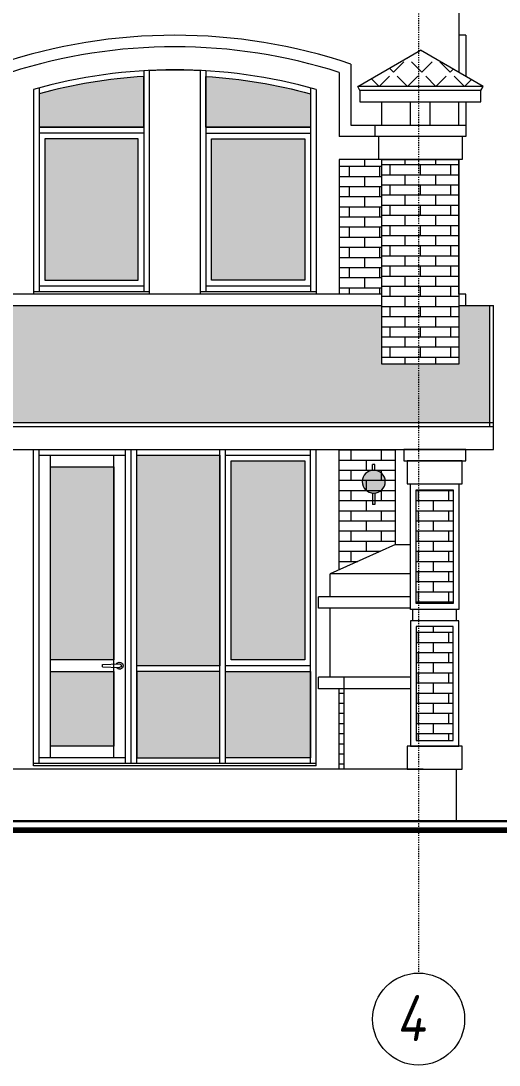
# Model space of a CAD drawing. Header units: millimetres. Extents: x 54 to 1314, y 20 to 614.
# Drawn here: x 207.1 to 248.7, y 128.6 to 219.4 of the extents above; entities that cross this region are included whole.
import ezdxf

# ---------------------------------------------------------------- set-up
doc = ezdxf.new("R2010")
doc.units = ezdxf.units.MM
doc.linetypes.add('CENTER2', pattern=[1.125, 0.75, -0.125, 0.125, -0.125])
for name, color, linetype, lineweight in [('A_ОКНА', 4, 'Continuous', 13), ('A_РАЗМ.ОСНОВНЫЕ', 4, 'Continuous', 13), ('A_УТЕП-ЛЬ', 41, 'Continuous', 15), ('A_ФАСАД', 30, 'Continuous', 15), ('А_КИРПИЧ ОБЛИЦ.', 250, 'Continuous', 30), ('А_ОБЛИЦОВКА КАМЕНЬ', 211, 'Continuous', 20), ('А_ОК.ПЕРЕПЛЕТ', 4, 'Continuous', 30), ('А_ОКНА', 4, 'Continuous', 13), ('А_ПЕРВЫЙ ПЛАН', 102, 'Continuous', 15), ('А_ПОЛЫ', 181, 'Continuous', 20), ('А_ШТРИХ.ОКОН', 140, 'Continuous', 9), ('А_ШТУКАТУРКА ФАСАД', 7, 'Continuous', 15), ('ОСИ', 40, 'CENTER2', 18), ('ШТРИХОВКА', 93, 'Continuous', 9)]:
    doc.layers.add(name, color=color, linetype=linetype, lineweight=lineweight)
doc.styles.add('ROMANS', font='romans.shx', dxfattribs={"width": 0.8, "oblique": 15})
pattern_1 = [(0, (299076.6469728559, -47073.24564562939), (0, 0.8806434000000001), []), (90, (299076.6469728559, -47073.24564562939), (-1.3208, 0.8806434000000001), [0.8806434000000001, -0.8806434000000001])]

# ---------------------------------------------------------------- blocks, each defined once
blk = doc.blocks.new('ручка')
at = {"layer": 'А_ОК.ПЕРЕПЛЕТ', "lineweight": 13, "ltscale": 100}
for p, q in [((-4.547473508864641e-13, 0.1999999999999886), (1.5, 0.2499999999998863)), ((-4.547473508864641e-13, 0.1999999999999886), (0, 0)), ((0, 0), (1.5, -0.05000000000006821))]:
    blk.add_line(p, q, dxfattribs=at)
for radius, start, end in [(0.3, 208.0724869358342, 151.9275130641162), (0.1499999999999773, 270, 90)]:
    blk.add_arc((1.5, 0.09999999999990905), radius, start, end, dxfattribs=at)
blk = doc.blocks.new('фонарь 222')
at = {"layer": 'A_УТЕП-ЛЬ'}
h = blk.add_hatch(color=256, dxfattribs=at)
h.set_gradient(color1=(121, 173, 175), one_color=1, tint=1, name='SPHERICAL')
h.paths.add_polyline_path([(1.100000000000364, 2, 1), (-0.8999999999996362, 2, 1)])
at = {"layer": 'А_ОКНА'}
blk.add_circle((0.1000000000003638, 2), 1, dxfattribs=at)
at = {"layer": 'А_ПЕРВЫЙ ПЛАН', "lineweight": 13, "ltscale": 100}
for p, q in [((0, 3), (0, 3.5)), ((0, 3.5), (0.2000000000007276, 3.5)), ((0.2000000000007276, 3), (0.2000000000007276, 3.5)), ((0, 1), (0, 0)), ((0.2000000000007276, 1), (0.2000000000007276, 0)), ((0, 0), (0.2000000000007276, 0))]:
    blk.add_line(p, q, dxfattribs=at)

msp = doc.modelspace()

# ---------------------------------------------------------------- hatches: boundary and pattern name
at = {"layer": 'А_КИРПИЧ ОБЛИЦ.', "lineweight": 9}
h = msp.add_hatch(dxfattribs=at)
h.set_pattern_fill('AR-BRSTD', color=41, scale=0.013, style=0)
h.set_pattern_definition([(0, (299202.7469749061, -47073.24564562955), (0, 0.8806434000000001), []), (90, (299202.7469749061, -47073.24564562955), (-1.3208, 0.8806434000000001), [0.8806434000000001, -0.8806434000000001])])
h.paths.add_polyline_path([(234.8092692322252, 207.3200140804888), (234.8092692322834, 195.6200142018911), (238.5092673052141, 195.6200142018984), (238.5092673052141, 207.3200140804888)])
h = msp.add_hatch(dxfattribs=at)
h.set_pattern_fill('AR-BRSTD', color=41, scale=0.013, style=0)
h.set_pattern_definition([(0, (237.9092694631699, 203.3571160466722), (0, 0.8806434000000001), []), (90, (237.9092694631699, 203.3571160466722), (-1.3208, 0.8806434000000001), [0.8806434000000001, -0.8806434000000001])])
h.paths.add_polyline_path([(238.5092673052723, 207.3200140804961), (238.5092673050976, 189.5425020220623), (245.2092694507601, 189.5425020220478), (245.2092695987239, 207.3200140804888)])
h = msp.add_hatch(dxfattribs=at)
h.set_pattern_fill('AR-BRSTD', color=41, scale=0.013, style=0)
h.set_pattern_definition([(0, (299073.4469749152, -47073.24564562955), (0, 0.8806434000000001), []), (90, (299073.4469749152, -47073.24564562955), (-1.3208, 0.8806434000000001), [0.8806434000000001, -0.8806434000000001])])
h.paths.add_polyline_path([(235.2092690670552, 161.32001420199), (234.8092692135988, 161.32001420199), (234.8092692135988, 154.320014201619), (235.2092690670552, 154.320014201619)])
h.paths.add_polyline_path([(239.7092673066809, 173.8603548440637), (239.7092673066809, 182.1200142015928), (234.8092692135988, 182.1200142016), (234.8092692135988, 171.6765533513803)])
h = msp.add_hatch(dxfattribs=at)
h.set_pattern_fill('AR-BRSTD', color=41, scale=0.013, style=0)
h.set_pattern_definition(pattern_1)
h.paths.add_polyline_path([(241.5092729718463, 168.7200142020788), (241.5092729718463, 178.6200142021385), (244.7092692335873, 178.6200142021385), (244.7092692335873, 168.7200142020788)])
h = msp.add_hatch(dxfattribs=at)
h.set_pattern_fill('AR-BRSTD', color=41, scale=0.013, style=0)
h.set_pattern_definition(pattern_1)
h.paths.add_polyline_path([(241.5092729718463, 156.8200142020191), (241.5092729718463, 166.7200142020788), (244.7092692335873, 166.7200142020788), (244.7092692335873, 156.8200142020191)])
at = {"layer": 'А_ШТРИХ.ОКОН', "ltscale": 100}
h = msp.add_hatch(color=256, dxfattribs=at)
h.set_gradient(color1=(116, 208, 231), one_color=1, tint=1, name='INVCURVED')
h.paths.add_polyline_path([(231.8092692246, 209.120014208796), (231.8092692246, 196.8200142005639), (223.7092669881104, 196.8200142005639), (223.7092669881104, 209.1200142088032)])
edge = h.paths.add_edge_path()
edge.add_line((232.3092692246, 210.1200142088032), (223.2092692323067, 210.1200142088032))
edge.add_line((223.2092692323067, 210.1200142088032), (223.2092692323067, 214.5381538956913))
edge.add_arc((220.5092692504559, 170.0520140252897), 44.56800018478418, 434.64707258406264, 446.5268042785967, ccw=False)
edge.add_line((232.3092692266373, 213.0295272273556), (232.3092692246, 210.1200142088032))
h.paths.add_polyline_path([(209.2092692323067, 209.120014208796), (209.2092692323067, 196.8200142005639), (217.3092714743261, 196.8200142005639), (217.3092714743261, 209.1200142088032)])
edge = h.paths.add_edge_path()
edge.add_line((208.7092692322485, 210.1200142088032), (217.8092714742097, 210.1200142088032))
edge.add_line((217.8092714742097, 210.1200142088032), (217.8092714742097, 214.5381540295471))
edge.add_arc((220.5092692508633, 170.0520140241183), 44.56800018596911, 453.4731928811341, 465.3529274720935)
edge.add_line((208.7092692322485, 213.0295272157505), (208.7092692322485, 210.1200142088032))
h = msp.add_hatch(color=256, dxfattribs=at)
h.set_gradient(color1=(116, 208, 231), one_color=1, tint=1, name='INVCURVED')
h.paths.add_polyline_path([(231.8092692078944, 163.8200142019027), (225.4092692079294, 163.8200142019027), (225.4092692079294, 181.1200142019784), (231.8092692078944, 181.1200142019784)])
h.paths.add_polyline_path([(232.3092692078944, 155.3200142018736), (224.9092692079294, 155.3200142018736), (224.9092692079294, 162.8200142019318), (232.3092692078944, 162.8200142019318)])
h.paths.add_polyline_path([(224.4092692079294, 162.8200142019318), (217.2092692079759, 162.8200142019318), (217.2092692079759, 155.3200142018736), (224.4092692079294, 155.3200142018736)])
h.paths.add_polyline_path([(224.4092692079294, 163.3200142019173), (217.2092692079759, 163.3200142019173), (217.2092692079759, 181.6200142019638), (224.4092692079294, 181.6200142019638)])
h.paths.add_polyline_path([(215.2092692078595, 163.8200142018954), (209.7092692080341, 163.8200142018954), (209.7092692080341, 180.6200142019347), (215.2092692078595, 180.6200142019347)])
h.paths.add_polyline_path([(215.2092692078013, 156.3200142017936), (209.7092692079177, 156.3200142017936), (209.7092692079177, 162.8200142019755), (215.2092692078013, 162.8200142019755)])
at = {"layer": 'ШТРИХОВКА', "lineweight": 5, "ltscale": 100}
h = msp.add_hatch(dxfattribs=at)
h.set_pattern_fill('ANGLE', color=30, scale=0.25, angle=45, style=0)
h.set_pattern_definition([(45, (235.8100967290966, 213.6649897167131), (-1.234785216647009, 1.234785216647009), [1.27, -0.47625]), (135, (235.8100967290966, 213.6649897167131), (-1.234785216647009, -1.234785216647009), [1.27, -0.47625])])
h.paths.add_polyline_path([(241.859307453401, 216.811094411974), (236.4100942752711, 213.6649897167204), (247.3085206314727, 213.6649897167131)])
at = {"layer": 'ШТРИХОВКА'}
h = msp.add_hatch(dxfattribs=at)
h.set_pattern_fill('SHINGLES', color=30, scale=4, angle=720, pattern_type=2)
h.set_pattern_definition([(360, (-2685.04878176689, 4726.290926370375), (1.959378255180799e-15, 4), [1.2, -0.8, 1.2, -0.8]), (360, (-2684.04878176689, 4728.290926370375), (1.959378255180799e-15, 4), [1.2, -0.8, 1.2, -0.8]), (90, (-2685.448781766913, 4726.690926370398), (-4, 2.20430761501027e-15), [1.6, -2.4]), (90, (-2684.448781766913, 4728.690926370398), (-4, 2.20430761501027e-15), [1.6, -2.4]), (90, (-2683.448781766913, 4726.690926370398), (-4, 2.20430761501027e-15), [1.6, -2.4]), (90, (-2682.448781766913, 4728.690926370398), (-4, 2.20430761501027e-15), [1.6, -2.4]), (225, (-2685.448781766913, 4726.690926370398), (-2.625512069438974e-15, -3.999999998944728), [0.5656854239999999, -5.091168823999999]), (225, (-2683.448781766913, 4726.690926370398), (-2.625512069438974e-15, -3.999999998944728), [0.5656854239999999, -5.091168823999999]), (225, (-2684.448781766913, 4728.690926370398), (-2.625512069438974e-15, -3.999999998944728), [0.5656854239999999, -5.091168823999999]), (225, (-2682.448781766913, 4728.690926370398), (-2.625512069438974e-15, -3.999999998944728), [0.5656854239999999, -5.091168823999999]), (134.9999999999999, (-2685.04878176689, 4726.290926370375), (-3.999999998944728, 2.403467464513942e-15), [0.5656854239999999, -5.091168823999999]), (134.9999999999999, (-2684.04878176689, 4728.290926370375), (-3.999999998944728, 2.403467464513942e-15), [0.5656854239999999, -5.091168823999999]), (134.9999999999999, (-2683.04878176689, 4726.290926370375), (-3.999999998944728, 2.403467464513942e-15), [0.5656854239999999, -5.091168823999999]), (134.9999999999999, (-2682.04878176689, 4728.290926370375), (-3.999999998944728, 2.403467464513942e-15), [0.5656854239999999, -5.091168823999999])])
h.paths.add_polyline_path([(238.5092673050976, 189.542502022055), (238.5092673051558, 194.6200141840795), (101.1092693774999, 194.6200142225257), (101.1092690819214, 184.4649898504917), (247.9092686930244, 184.4649898496768), (247.9092689886611, 194.6200141812783), (245.2092694507019, 194.620014182035), (245.2092694506437, 189.542502022055)])

# ---------------------------------------------------------------- linework, layer by layer
at = {"layer": 'A_ОКНА'}
for p, q in [((217.8092714742097, 215.0390638581353), (217.8092714743843, 195.8200142017936)), ((223.2092692323067, 215.0389246995232), (223.2092692323067, 195.8200142017863)), ((208.7092692322485, 213.547814284871), (208.7092692323067, 195.8200142018809)), ((232.3092692266373, 213.5478142963379), (232.3092692266373, 195.8200142018736)), ((217.8092714743843, 196.3200142017936), (208.7092692322485, 196.3200142018809)), ((232.3092692266373, 196.3200142018736), (223.2092692323067, 196.3200142017863)), ((208.7092692079759, 154.82001420183), (208.7092692079177, 182.1200142019566)), ((208.7092692079759, 181.6200142019711), (216.2092692079177, 181.6200142019638)), ((209.7092692079177, 155.3200142018736), (209.7092692080341, 181.6200142019711)), ((215.2092692079177, 155.3200142018736), (215.2092692079177, 181.6200142019638)), ((216.2092692079759, 154.82001420183), (216.2092692079177, 182.1200142019493)), ((216.7092692080341, 154.82001420183), (216.7092692079759, 182.1200142019493)), ((217.2092692079759, 154.82001420183), (217.2092692079759, 182.1200142019493)), ((224.4092692079294, 154.82001420183), (224.4092692079294, 182.120014201942)), ((224.9092692079876, 154.82001420183), (224.9092692079294, 182.120014201942)), ((224.9092692078711, 181.6200142019638), (232.3092692079526, 181.6200142019711)), ((232.3092692079526, 154.82001420183), (232.3092692079526, 182.1200142019347)), ((232.3092692078944, 163.3200142019173), (224.9092692079294, 163.3200142019173)), ((216.2092692079759, 155.3200142018736), (208.7092692080341, 155.3200142018736))]:
    msp.add_line(p, q, dxfattribs=at)
for points in [[(209.2092692323067, 209.120014208796), (209.2092692323067, 196.8200142005639), (217.3092714743261, 196.8200142005639), (217.3092714743261, 209.1200142088032)], [(231.8092692246, 209.120014208796), (231.8092692246, 196.8200142005639), (223.7092669881104, 196.8200142005639), (223.7092669881104, 209.1200142088032)], [(224.4092692079294, 163.3200142019173), (217.2092692079759, 163.3200142019173), (217.2092692079759, 181.6200142019638), (224.4092692079294, 181.6200142019638)], [(231.8092692078944, 163.8200142019027), (225.4092692079294, 163.8200142019027), (225.4092692079294, 181.1200142019784), (231.8092692078944, 181.1200142019784)], [(215.2092692078595, 163.8200142018954), (209.7092692080341, 163.8200142018954), (209.7092692080341, 180.6200142019347), (215.2092692078595, 180.6200142019347)], [(215.2092692078013, 156.3200142017936), (209.7092692079177, 156.3200142017936), (209.7092692079177, 162.8200142019755), (215.2092692078013, 162.8200142019755)], [(224.4092692079294, 162.8200142019318), (217.2092692079759, 162.8200142019318), (217.2092692079759, 155.3200142018736), (224.4092692079294, 155.3200142018736)], [(232.3092692078944, 155.3200142018736), (224.9092692079294, 155.3200142018736), (224.9092692079294, 162.8200142019318), (232.3092692078944, 162.8200142019318)]]:
    msp.add_lwpolyline(points, close=True, dxfattribs=at)
at = {"layer": 'A_ФАСАД'}
for p, q in [((245.2092692316082, 195.6200142020584), (245.2092692316082, 207.3200140806198)), ((208.2092692079759, 182.1200142020075), (232.609269207941, 182.1200142019857)), ((241.2092692335873, 167.2200142020788), (241.2092692335873, 168.2200142020788)), ((245.0092692335757, 167.2200142020788), (245.0092692335757, 168.2200142020788))]:
    msp.add_line(p, q, dxfattribs=at)
at = {"layer": 'А_КИРПИЧ ОБЛИЦ.', "lineweight": 15}
for p, q in [((238.5092659635275, 210.3200140806198), (238.5092659635275, 212.3200140806198)), ((241.0092659635275, 210.3200140806198), (241.0092659635275, 212.3200140806198)), ((242.7092694507601, 210.3200140806271), (242.7092694507601, 212.3200140806271)), ((245.2092694507601, 210.3200140680469), (245.2092694507601, 212.3200140680469))]:
    msp.add_line(p, q, dxfattribs=at)
msp.add_lwpolyline([(245.2092694507019, 189.542502022055), (238.5092673051558, 189.542502022055), (238.5092673052141, 207.3200140804961), (245.2092694507601, 207.3200140804961)], close=True, dxfattribs=at)
at = {"layer": 'А_ОБЛИЦОВКА КАМЕНЬ'}
for p, q in [((218.3092715310204, 195.8200142017863), (208.2092692266606, 195.8200142018882)), ((232.8092692322834, 195.8200142018663), (222.7092692323067, 195.8200142017936)), ((242.109418580324, 154.3200142018372), (104.5092661289536, 154.3200142018372)), ((232.8092692079526, 154.8200142018809), (208.2092692079759, 154.8200142019173)), ((232.8092692079526, 154.6200142018765), (208.2092692079759, 154.6200142018765)), ((245.0092692342741, 149.8200142019755), (245.0092692342741, 154.32001420199))]:
    msp.add_line(p, q, dxfattribs=at)
msp.add_lwpolyline([(222.7092692323067, 195.6200142017892), (218.3092714743261, 195.6200142017892), (218.3092769889199, 215.0662859254785, -0.02442207634770675), (222.7092692323067, 215.0662855481692)], format="xyb", close=True, dxfattribs=at)
at = {"layer": 'А_ОКНА'}
for p, q in [((217.8092714743843, 210.1200142088251), (208.7092692321903, 210.1200142088032)), ((223.2092669880521, 210.1200142088251), (232.3092692246, 210.1200142088032)), ((217.8092714743843, 209.6200142088323), (208.7092692322485, 209.6200142088032)), ((223.2092669880521, 209.6200142088323), (232.3092692246, 209.6200142088032))]:
    msp.add_line(p, q, dxfattribs=at)
for points in [[(208.7092692322485, 210.1200142088032), (217.8092714742097, 210.1200142088032), (217.8092714742097, 214.5381540295471, 0.05188159558030236), (208.7092692322485, 213.0295272157505)], [(232.3092692246, 210.1200142088032), (223.2092692323067, 210.1200142088032), (223.2092692323067, 214.5381538956913, -0.05188158290825637), (232.3092692266373, 213.0295272273556)]]:
    msp.add_lwpolyline(points, format="xyb", close=True, dxfattribs=at)
at = {"layer": 'А_ПЕРВЫЙ ПЛАН', "ltscale": 100}
for p, q in [((236.4100942752711, 213.6649897167131), (241.859307453401, 216.8110944119812)), ((247.3085206315309, 213.6649897167131), (241.859307453401, 216.8110944119812)), ((247.3085206315891, 213.6649897167131), (236.4100942752711, 213.6649897167131)), ((236.6092660589065, 213.3200140680615), (236.4100942752711, 213.6649897167276)), ((247.1093488478955, 213.3200140680615), (247.3085206314727, 213.6649897167276)), ((245.8092694321103, 194.6200142020657), (248.2092688408602, 194.6200142020657)), ((247.9092688408718, 184.1200142018984), (247.9092688409301, 194.6200142020657)), ((248.2092688408602, 184.1200142018984), (248.2092688408602, 194.6200142020657)), ((100.8092692297223, 184.464989850499), (248.2092688408602, 184.4649898505063)), ((239.7092673066227, 173.8603548440565), (239.7092673066227, 182.120014201811)), ((239.7092673066227, 173.8603548440492), (234.0092692329354, 171.32001420199)), ((239.7092673066227, 173.8603548440492), (241.0092729718463, 173.8603548440492)), ((241.0092729718463, 171.32001420199), (234.0092692329354, 171.32001420199)), ((234.0092692329354, 169.32001420199), (234.0092692329354, 171.32001420199)), ((241.0092729718463, 169.32001420199), (233.0092692328772, 169.3200142019973)), ((233.0092692329354, 168.32001420199), (233.0092692329354, 169.3200142019973)), ((241.0092729718463, 168.32001420199), (233.0092692328772, 168.32001420199)), ((234.0092692329354, 162.3200142019973), (234.0092692329354, 168.32001420199)), ((241.0092729718463, 162.32001420199), (233.0092692329936, 162.32001420199)), ((233.0092692329354, 161.3200142019973), (233.0092692329354, 162.32001420199)), ((241.0092729718463, 161.32001420199), (233.0092692329936, 161.32001420199))]:
    msp.add_line(p, q, dxfattribs=at)
msp.add_lwpolyline([(235.209269066997, 162.32001420199), (235.209269066997, 154.3200142018372)], dxfattribs=at)
at = {"layer": 'А_ПОЛЫ', "color": 7, "lineweight": 30, "ltscale": 100}
msp.add_line((74.02457234346457, 149.8200142018372), (469.0245723434646, 149.8200142018372), dxfattribs=at)
at = {"layer": 'А_ПОЛЫ', "color": 7, "ltscale": 100, "const_width": 0.5}
msp.add_lwpolyline([(74.02457234346457, 149.0200142018562), (469.0245723434646, 149.0200142013323)], dxfattribs=at)
at = {"layer": 'А_ШТУКАТУРКА ФАСАД', "color": 7}
for p, q in [((245.2092694507601, 220.6200142019493), (245.2092694507019, 214.8769929510504)), ((245.809269450795, 218.1200142102221), (245.2092692433662, 218.1200142102221)), ((245.809269450795, 218.1200142102293), (245.809269450795, 214.5305827894895)), ((235.8092692322834, 215.6200142264038), (235.8092692322834, 210.3200140804961)), ((234.8092692322834, 214.8966812183548), (234.8092692322834, 209.3200140805034)), ((208.2092692266606, 213.409073889457), (208.2092692266606, 195.6200142018838)), ((232.8092692322834, 213.4090739014259), (232.8092692322834, 195.6200142016655)), ((245.8092694507368, 212.3200140680469), (245.8092694507368, 209.3200140805034)), ((235.8092692322834, 210.3200140804961), (245.8092694507368, 210.3200140804888)), ((237.9093454560652, 210.3200140804961), (237.9093454560652, 209.3200140805034)), ((245.8092694507368, 209.3200140805034), (234.8092692322834, 209.3200140805034)), ((238.2093454560536, 209.3200140806343), (238.2093454560536, 207.3200140804961)), ((245.5092694507484, 209.3200140806343), (245.5092694507484, 207.3200140804961)), ((245.5092694507484, 207.3200140804961), (234.8092692322834, 207.3200140804961)), ((234.8092692322834, 207.3200140804961), (234.8092692322834, 195.6200142018911)), ((100.8092692297223, 184.1200142018401), (248.2092692320157, 184.1200142017747)), ((248.2092692320157, 182.120014201811), (248.2092692320157, 184.1200142017747)), ((100.8092692297223, 182.1200142018329), (248.2092692320157, 182.120014201811)), ((208.2092692079759, 154.6200142018765), (208.2092692079759, 182.1200142020075)), ((232.8092692135988, 154.6200142018765), (232.8092692135988, 182.1200142019857)), ((234.8092692135988, 171.6765533513294), (234.8092692135988, 182.1200142019857)), ((234.8092692135988, 154.3200142018518), (234.8092692135988, 161.32001420199))]:
    msp.add_line(p, q, dxfattribs=at)
for points in [[(236.6092659635042, 212.3200140680469), (247.1093495348041, 212.3200140680469), (247.1093495348041, 213.3200140680397), (236.6092659635042, 213.3200140680397)], [(240.4092729719277, 181.1200142021385), (245.8092692336222, 181.1200142021385), (245.8092692336222, 182.1200142019929), (240.4092729719277, 182.1200142019929)], [(240.7092729719161, 179.1200142021385), (245.5092692336339, 179.1200142021385), (245.5092692336339, 181.1200142021385), (240.7092729719161, 181.1200142021385)], [(241.0092729718463, 179.1200142021385), (245.2092692335873, 179.1200142021385), (245.2092692335873, 168.2200142020788), (241.0092729718463, 168.2200142020788)], [(241.5092729718463, 178.6200142021385), (244.7092692335873, 178.6200142021385), (244.7092692335873, 168.7200142020788), (241.5092729718463, 168.7200142020788)], [(241.0092729718463, 156.3200142020191), (245.2092692335873, 156.3200142020191), (245.2092692335873, 167.2200142020788), (241.0092729718463, 167.2200142020788)], [(241.5092729718463, 156.8200142020191), (244.7092692335873, 156.8200142020191), (244.7092692335873, 166.7200142020788), (241.5092729718463, 166.7200142020788)], [(240.7092729718579, 154.3200142020191), (245.5092692335757, 154.3200142020191), (245.5092692335757, 156.3200142020191), (240.7092729718579, 156.3200142020191)]]:
    msp.add_lwpolyline(points, close=True, dxfattribs=at)
for points in [[(238.5092673051558, 195.6200142020512), (103.2092692297456, 195.6200142018911), (103.2092692297456, 194.6200142018984), (238.5092673051558, 194.6200142020584)], [(245.2092694507019, 194.6200142020657), (245.8092694321103, 194.6200142020657), (245.8092694321103, 195.6200142020584), (245.2092694507019, 195.6200142020584)]]:
    msp.add_lwpolyline(points, dxfattribs=at)
for radius, start, end in [(48.06800018425635, 71.43990872430496, 108.5600913318538), (47.06800018425635, 72.31306896103685, 107.6869310948677), (45.06800018424907, 74.16184731422346, 105.8381527412075)]:
    msp.add_arc((220.5092692505723, 170.0520140258209), radius, start, end, dxfattribs=at)
at = {"layer": 'ОСИ', "ltscale": 0.01}
msp.add_line((241.7092692323067, 225.8200142018372), (241.7092692323067, 136.603705401712), dxfattribs=at)
at = {"layer": 'ОСИ', "linetype": 'Continuous'}
msp.add_circle((241.7092692323067, 132.603705401712), 4, dxfattribs=at)

# ---------------------------------------------------------------- block references
at = {"layer": 'A_РАЗМ.ОСНОВНЫЕ', "xscale": -1}
msp.add_blockref('фонарь 222', (237.9092692379063, 177.3200142018372), dxfattribs=at)
at = {"layer": 'А_ШТУКАТУРКА ФАСАД', "xscale": -1, "rotation": 180}
msp.add_blockref('ручка', (214.2092692078013, 163.420014201894), dxfattribs=at)

# ---------------------------------------------------------------- texts
at = {"layer": 'ОСИ', "linetype": 'Continuous', "style": 'ROMANS', "oblique": 10, "width": 0.8}
msp.add_text('4', height=4, dxfattribs=at).set_placement((239.7699367681789, 130.6870382109823))

doc.saveas('drawing.dxf')
